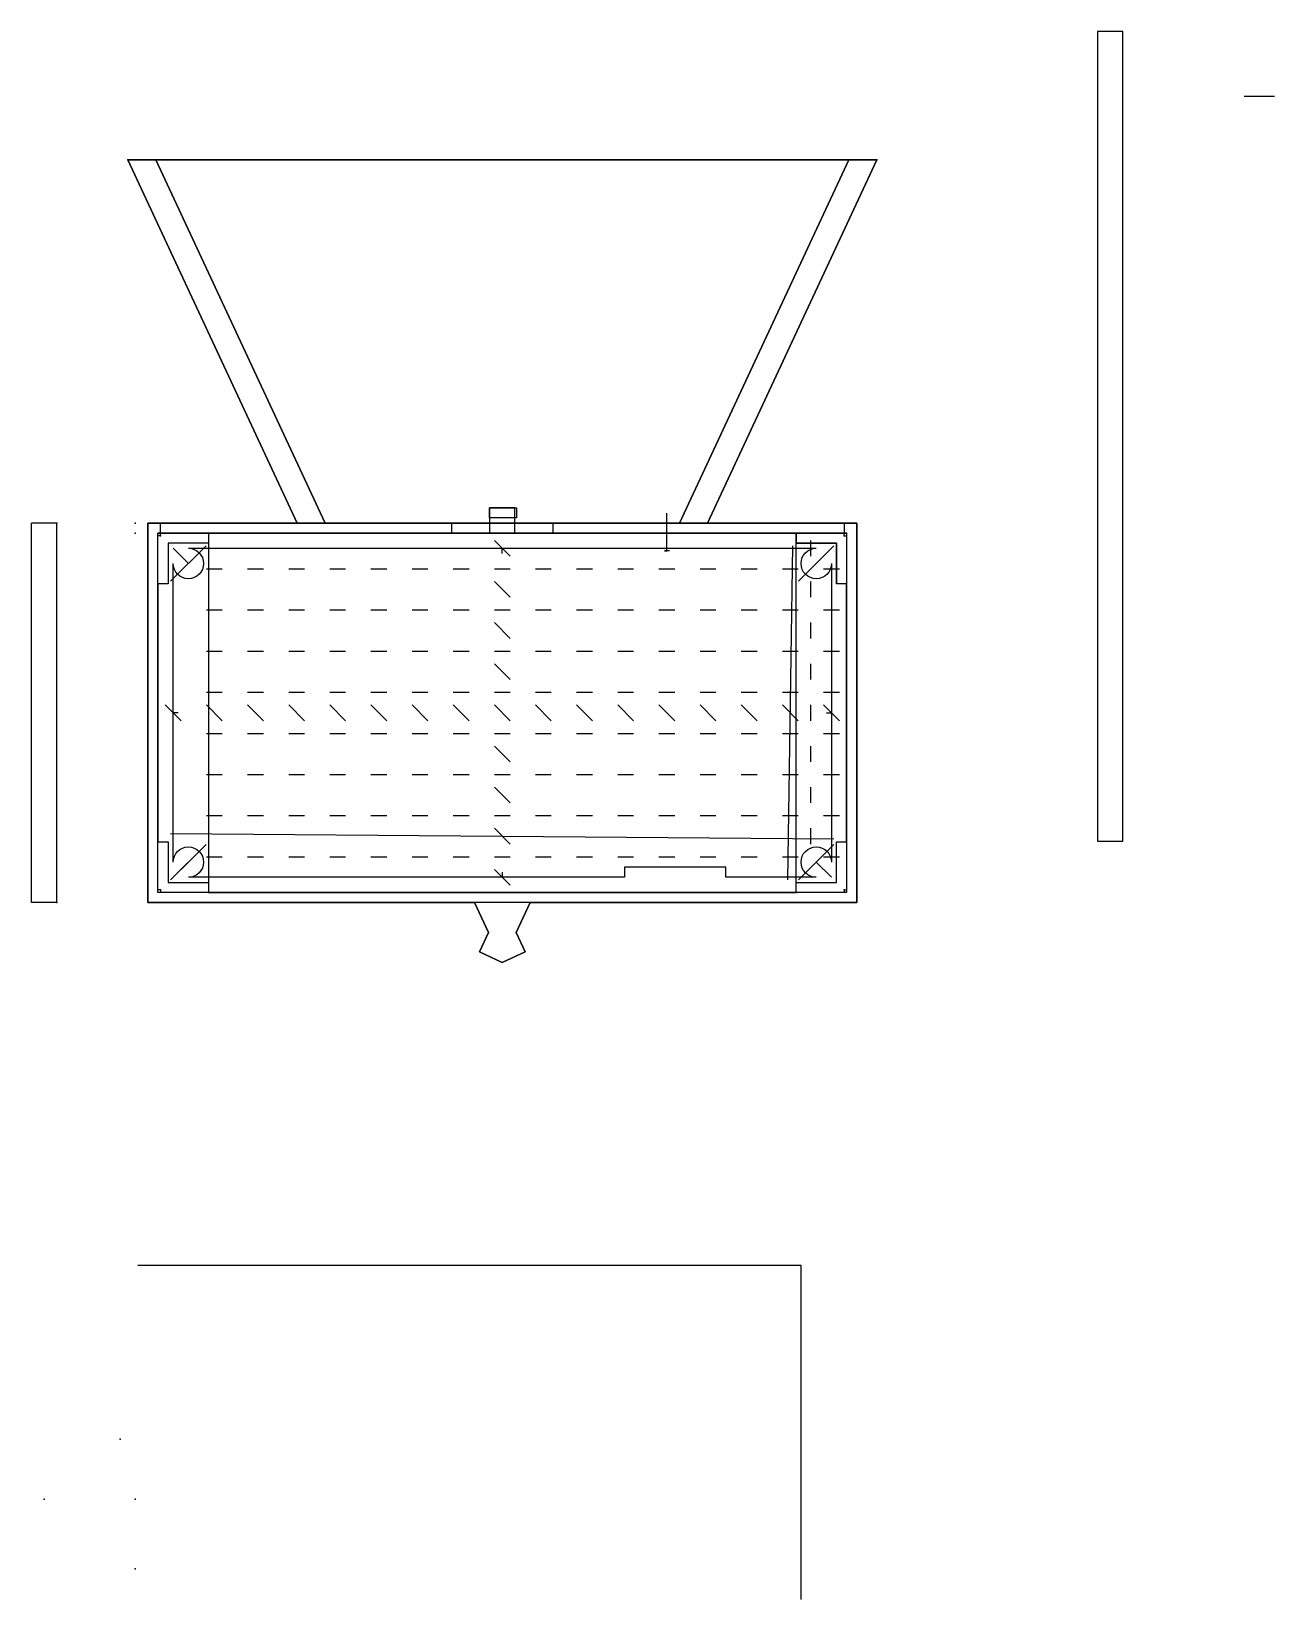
# Model space of a CAD drawing. Header units: centimetres. Extents: x -2.1 to 22.5, y -2 to 29.
import ezdxf

# ---------------------------------------------------------------- set-up
doc = ezdxf.new("R2010")
doc.units = ezdxf.units.CM
doc.header["$MEASUREMENT"] = 0
for name, color, linetype in [('Housing v6_Hilfslinie', 7, 'Continuous'), ('Housing v6_Led', 7, 'Continuous'), ('Housing v6_Sketch10', 7, 'Continuous'), ('Housing v6_Sketch11', 7, 'Continuous'), ('Housing v6_Sketch12', 7, 'Continuous'), ('Housing v6_Sketch13', 7, 'Continuous'), ('Housing v6_Sketch14', 7, 'Continuous'), ('Housing v6_Sketch15', 7, 'Continuous'), ('Housing v6_Sketch16', 7, 'Continuous'), ('Housing v6_Sketch17', 7, 'Continuous'), ('Housing v6_Sketch18', 7, 'Continuous'), ('Housing v6_Sketch19', 7, 'Continuous'), ('Housing v6_Sketch20', 7, 'Continuous'), ('Housing v6_Sketch3', 7, 'Continuous'), ('Housing v6_Sketch4', 7, 'Continuous'), ('Housing v6_Sketch5', 7, 'Continuous'), ('Housing v6_Sketch6', 7, 'Continuous'), ('Housing v6_Sketch7', 7, 'Continuous'), ('Housing v6_Sketch8', 7, 'Continuous'), ('Housing v6_Sketch9', 7, 'Continuous')]:
    doc.layers.add(name, color=color, linetype=linetype)

msp = doc.modelspace()

# ---------------------------------------------------------------- linework, layer by layer
at = {"layer": 'Housing v6_Hilfslinie'}
for p, q in [((10.498, 18.736, 0.3), (10.498, 19.484, 0.3)), ((10.498, 19.484, 0.3), (10.498, 19.484)), ((7.404, 18.63, 0.2), (7.091, 18.943, 0.2)), ((0.698, 18.136, -1.4), (1.398, 18.836, -1.4)), ((0.698, 18.836, -1.6), (0.698, 18.836, -1.4)), ((0.698, 18.836, 0.2), (0.698, 18.836, -1.6)), ((1.048, 18.486, -1.6), (0.748, 18.786, -1.6)), ((7.248, 18.686, -1.4), (7.248, 18.786, -1.4)), ((10.448, 18.736, 0.3), (10.498, 18.736, 0.3)), ((10.548, 18.736, 0.3), (10.448, 18.736, 0.3)), ((12.885, 12.236, 0.2), (12.985, 18.836, 0.2)), ((13.798, 18.836, -1.4), (13.098, 18.136, -1.4)), ((13.448, 18.486, -1.6), (13.748, 18.786, -1.6)), ((13.798, 18.836, -1.6), (13.798, 18.836, -1.4)), ((0.698, 18.136, -1.6), (0.698, 18.136, -1.4)), ((7.404, 17.818, 0.2), (7.091, 18.13, 0.2)), ((13.798, 18.136, -1.6), (13.798, 18.136, -1.4)), ((7.404, 17.005, 0.2), (7.091, 17.318, 0.2)), ((7.404, 16.193, 0.2), (7.091, 16.505, 0.2)), ((0.904, 15.38, 0.2), (0.591, 15.693, 0.2)), ((0.848, 15.536, -1.4), (0.748, 15.536, -1.4)), ((1.716, 15.38, 0.2), (1.404, 15.693, 0.2)), ((2.529, 15.38, 0.2), (2.216, 15.693, 0.2)), ((3.341, 15.38, 0.2), (3.029, 15.693, 0.2)), ((4.154, 15.38, 0.2), (3.841, 15.693, 0.2)), ((4.966, 15.38, 0.2), (4.654, 15.693, 0.2)), ((5.779, 15.38, 0.2), (5.466, 15.693, 0.2)), ((6.591, 15.38, 0.2), (6.279, 15.693, 0.2)), ((7.404, 15.38, 0.2), (7.091, 15.693, 0.2)), ((7.404, 15.38, 0.2), (7.091, 15.693, 0.2)), ((8.216, 15.38, 0.2), (7.904, 15.693, 0.2)), ((9.029, 15.38, 0.2), (8.716, 15.693, 0.2)), ((9.841, 15.38, 0.2), (9.529, 15.693, 0.2)), ((10.654, 15.38, 0.2), (10.341, 15.693, 0.2)), ((11.466, 15.38, 0.2), (11.154, 15.693, 0.2)), ((12.279, 15.38, 0.2), (11.966, 15.693, 0.2)), ((13.091, 15.38, 0.2), (12.779, 15.693, 0.2)), ((13.904, 15.38, 0.2), (13.591, 15.693, 0.2)), ((13.648, 15.536, -1.4), (13.748, 15.536, -1.4)), ((7.404, 14.568, 0.2), (7.091, 14.88, 0.2)), ((7.404, 13.755, 0.2), (7.091, 14.068, 0.2)), ((0.698, 13.149, 0.2), (13.798, 13.049, 0.2)), ((7.404, 12.943, 0.2), (7.091, 13.255, 0.2)), ((0.698, 12.236, -1.4), (1.398, 12.936, -1.4)), ((0.698, 12.936, -1.6), (0.698, 12.936, -1.4)), ((13.798, 12.936, -1.4), (13.098, 12.236, -1.4)), ((1.048, 12.586, -1.6), (0.748, 12.286, -1.6)), ((7.404, 12.13, 0.2), (7.091, 12.443, 0.2)), ((13.448, 12.586, -1.6), (13.748, 12.286, -1.6)), ((0.698, 12.236, -1.6), (0.698, 12.236, -1.4)), ((7.248, 12.386, -1.4), (7.248, 12.286, -1.4)), ((13.798, 12.236, -1.6), (13.798, 12.236, -1.4))]:
    msp.add_line(p, q, dxfattribs=at)
at = {"layer": 'Housing v6_Led'}
for p, q in [((13.341, 18.63, 0.2), (13.341, 18.943, 0.2)), ((1.404, 18.38, 0.2), (1.716, 18.38, 0.2)), ((2.216, 18.38, 0.2), (2.529, 18.38, 0.2)), ((3.029, 18.38, 0.2), (3.341, 18.38, 0.2)), ((3.841, 18.38, 0.2), (4.154, 18.38, 0.2)), ((4.654, 18.38, 0.2), (4.966, 18.38, 0.2)), ((5.466, 18.38, 0.2), (5.779, 18.38, 0.2)), ((6.279, 18.38, 0.2), (6.591, 18.38, 0.2)), ((7.091, 18.38, 0.2), (7.404, 18.38, 0.2)), ((7.904, 18.38, 0.2), (8.216, 18.38, 0.2)), ((8.716, 18.38, 0.2), (9.029, 18.38, 0.2)), ((9.529, 18.38, 0.2), (9.841, 18.38, 0.2)), ((10.341, 18.38, 0.2), (10.654, 18.38, 0.2)), ((11.154, 18.38, 0.2), (11.466, 18.38, 0.2)), ((11.966, 18.38, 0.2), (12.279, 18.38, 0.2)), ((12.779, 18.38, 0.2), (13.091, 18.38, 0.2)), ((13.591, 18.38, 0.2), (13.904, 18.38, 0.2)), ((13.341, 17.818, 0.2), (13.341, 18.13, 0.2)), ((1.404, 17.568, 0.2), (1.716, 17.568, 0.2)), ((2.216, 17.568, 0.2), (2.529, 17.568, 0.2)), ((3.029, 17.568, 0.2), (3.341, 17.568, 0.2)), ((3.841, 17.568, 0.2), (4.154, 17.568, 0.2)), ((4.654, 17.568, 0.2), (4.966, 17.568, 0.2)), ((5.466, 17.568, 0.2), (5.779, 17.568, 0.2)), ((6.279, 17.568, 0.2), (6.591, 17.568, 0.2)), ((7.091, 17.568, 0.2), (7.404, 17.568, 0.2)), ((7.904, 17.568, 0.2), (8.216, 17.568, 0.2)), ((8.716, 17.568, 0.2), (9.029, 17.568, 0.2)), ((9.529, 17.568, 0.2), (9.841, 17.568, 0.2)), ((10.341, 17.568, 0.2), (10.654, 17.568, 0.2)), ((11.154, 17.568, 0.2), (11.466, 17.568, 0.2)), ((11.966, 17.568, 0.2), (12.279, 17.568, 0.2)), ((12.779, 17.568, 0.2), (13.091, 17.568, 0.2)), ((13.591, 17.568, 0.2), (13.904, 17.568, 0.2)), ((13.341, 17.005, 0.2), (13.341, 17.318, 0.2)), ((1.404, 16.755, 0.2), (1.716, 16.755, 0.2)), ((2.216, 16.755, 0.2), (2.529, 16.755, 0.2)), ((3.029, 16.755, 0.2), (3.341, 16.755, 0.2)), ((3.841, 16.755, 0.2), (4.154, 16.755, 0.2)), ((4.654, 16.755, 0.2), (4.966, 16.755, 0.2)), ((5.466, 16.755, 0.2), (5.779, 16.755, 0.2)), ((6.279, 16.755, 0.2), (6.591, 16.755, 0.2)), ((7.091, 16.755, 0.2), (7.404, 16.755, 0.2)), ((7.904, 16.755, 0.2), (8.216, 16.755, 0.2)), ((8.716, 16.755, 0.2), (9.029, 16.755, 0.2)), ((9.529, 16.755, 0.2), (9.841, 16.755, 0.2)), ((10.341, 16.755, 0.2), (10.654, 16.755, 0.2)), ((11.154, 16.755, 0.2), (11.466, 16.755, 0.2)), ((11.966, 16.755, 0.2), (12.279, 16.755, 0.2)), ((12.779, 16.755, 0.2), (13.091, 16.755, 0.2)), ((13.591, 16.755, 0.2), (13.904, 16.755, 0.2)), ((13.341, 16.193, 0.2), (13.341, 16.505, 0.2)), ((1.404, 15.943, 0.2), (1.716, 15.943, 0.2)), ((2.216, 15.943, 0.2), (2.529, 15.943, 0.2)), ((3.029, 15.943, 0.2), (3.341, 15.943, 0.2)), ((3.841, 15.943, 0.2), (4.154, 15.943, 0.2)), ((4.654, 15.943, 0.2), (4.966, 15.943, 0.2)), ((5.466, 15.943, 0.2), (5.779, 15.943, 0.2)), ((6.279, 15.943, 0.2), (6.591, 15.943, 0.2)), ((7.091, 15.943, 0.2), (7.404, 15.943, 0.2)), ((7.904, 15.943, 0.2), (8.216, 15.943, 0.2)), ((8.716, 15.943, 0.2), (9.029, 15.943, 0.2)), ((9.529, 15.943, 0.2), (9.841, 15.943, 0.2)), ((10.341, 15.943, 0.2), (10.654, 15.943, 0.2)), ((11.154, 15.943, 0.2), (11.466, 15.943, 0.2)), ((11.966, 15.943, 0.2), (12.279, 15.943, 0.2)), ((12.779, 15.943, 0.2), (13.091, 15.943, 0.2)), ((13.591, 15.943, 0.2), (13.904, 15.943, 0.2)), ((13.341, 15.38, 0.2), (13.341, 15.693, 0.2)), ((1.404, 15.13, 0.2), (1.716, 15.13, 0.2)), ((2.216, 15.13, 0.2), (2.529, 15.13, 0.2)), ((3.029, 15.13, 0.2), (3.341, 15.13, 0.2)), ((3.841, 15.13, 0.2), (4.154, 15.13, 0.2)), ((4.654, 15.13, 0.2), (4.966, 15.13, 0.2)), ((5.466, 15.13, 0.2), (5.779, 15.13, 0.2)), ((6.279, 15.13, 0.2), (6.591, 15.13, 0.2)), ((7.091, 15.13, 0.2), (7.404, 15.13, 0.2)), ((7.904, 15.13, 0.2), (8.216, 15.13, 0.2)), ((8.716, 15.13, 0.2), (9.029, 15.13, 0.2)), ((9.529, 15.13, 0.2), (9.841, 15.13, 0.2)), ((10.341, 15.13, 0.2), (10.654, 15.13, 0.2)), ((11.154, 15.13, 0.2), (11.466, 15.13, 0.2)), ((11.966, 15.13, 0.2), (12.279, 15.13, 0.2)), ((12.779, 15.13, 0.2), (13.091, 15.13, 0.2)), ((13.341, 14.568, 0.2), (13.341, 14.88, 0.2)), ((13.591, 15.13, 0.2), (13.904, 15.13, 0.2)), ((1.404, 14.318, 0.2), (1.716, 14.318, 0.2)), ((2.216, 14.318, 0.2), (2.529, 14.318, 0.2)), ((3.029, 14.318, 0.2), (3.341, 14.318, 0.2)), ((3.841, 14.318, 0.2), (4.154, 14.318, 0.2)), ((4.654, 14.318, 0.2), (4.966, 14.318, 0.2)), ((5.466, 14.318, 0.2), (5.779, 14.318, 0.2)), ((6.279, 14.318, 0.2), (6.591, 14.318, 0.2)), ((7.091, 14.318, 0.2), (7.404, 14.318, 0.2)), ((7.904, 14.318, 0.2), (8.216, 14.318, 0.2)), ((8.716, 14.318, 0.2), (9.029, 14.318, 0.2)), ((9.529, 14.318, 0.2), (9.841, 14.318, 0.2)), ((10.341, 14.318, 0.2), (10.654, 14.318, 0.2)), ((11.154, 14.318, 0.2), (11.466, 14.318, 0.2)), ((11.966, 14.318, 0.2), (12.279, 14.318, 0.2)), ((12.779, 14.318, 0.2), (13.091, 14.318, 0.2)), ((13.591, 14.318, 0.2), (13.904, 14.318, 0.2)), ((13.341, 13.755, 0.2), (13.341, 14.068, 0.2)), ((1.404, 13.505, 0.2), (1.716, 13.505, 0.2)), ((2.216, 13.505, 0.2), (2.529, 13.505, 0.2)), ((3.029, 13.505, 0.2), (3.341, 13.505, 0.2)), ((3.841, 13.505, 0.2), (4.154, 13.505, 0.2)), ((4.654, 13.505, 0.2), (4.966, 13.505, 0.2)), ((5.466, 13.505, 0.2), (5.779, 13.505, 0.2)), ((6.279, 13.505, 0.2), (6.591, 13.505, 0.2)), ((7.091, 13.505, 0.2), (7.404, 13.505, 0.2)), ((7.904, 13.505, 0.2), (8.216, 13.505, 0.2)), ((8.716, 13.505, 0.2), (9.029, 13.505, 0.2)), ((9.529, 13.505, 0.2), (9.841, 13.505, 0.2)), ((10.341, 13.505, 0.2), (10.654, 13.505, 0.2)), ((11.154, 13.505, 0.2), (11.466, 13.505, 0.2)), ((11.966, 13.505, 0.2), (12.279, 13.505, 0.2)), ((12.779, 13.505, 0.2), (13.091, 13.505, 0.2)), ((13.591, 13.505, 0.2), (13.904, 13.505, 0.2)), ((13.341, 12.943, 0.2), (13.341, 13.255, 0.2)), ((1.404, 12.693, 0.2), (1.716, 12.693, 0.2)), ((2.216, 12.693, 0.2), (2.529, 12.693, 0.2)), ((3.029, 12.693, 0.2), (3.341, 12.693, 0.2)), ((3.841, 12.693, 0.2), (4.154, 12.693, 0.2)), ((4.654, 12.693, 0.2), (4.966, 12.693, 0.2)), ((5.466, 12.693, 0.2), (5.779, 12.693, 0.2)), ((6.279, 12.693, 0.2), (6.591, 12.693, 0.2)), ((7.091, 12.693, 0.2), (7.404, 12.693, 0.2)), ((7.904, 12.693, 0.2), (8.216, 12.693, 0.2)), ((8.716, 12.693, 0.2), (9.029, 12.693, 0.2)), ((9.529, 12.693, 0.2), (9.841, 12.693, 0.2)), ((10.341, 12.693, 0.2), (10.654, 12.693, 0.2)), ((11.154, 12.693, 0.2), (11.466, 12.693, 0.2)), ((11.966, 12.693, 0.2), (12.279, 12.693, 0.2)), ((12.779, 12.693, 0.2), (13.091, 12.693, 0.2)), ((13.591, 12.693, 0.2), (13.904, 12.693, 0.2))]:
    msp.add_line(p, q, dxfattribs=at)
at = {"layer": 'Housing v6_Sketch10'}
for p, q in [((-0.148, 26.464, -9.3), (3.199, 19.286, -9.3)), ((0.404, 26.464, -9.3), (-0.148, 26.464, -9.3)), ((3.75, 19.286, -9.3), (0.404, 26.464, -9.3)), ((14.092, 26.464, -9.3), (10.745, 19.286, -9.3)), ((11.297, 19.286, -9.3), (14.644, 26.464, -9.3)), ((14.644, 26.464, -9.3), (14.092, 26.464, -9.3)), ((3.199, 19.286, -9.3), (0.248, 19.286, -9.3)), ((0.248, 19.286, -9.3), (0.248, 11.786, -9.3)), ((0.248, 19.286, -9.3), (0.248, 11.786, -9.3)), ((0.248, 19.286, -9.3), (14.248, 19.286, -9.3)), ((6.248, 19.286, -9.3), (3.75, 19.286, -9.3)), ((6.248, 19.086, -9.3), (6.248, 19.286, -9.3)), ((8.248, 19.286, -9.3), (8.248, 19.086, -9.3)), ((10.745, 19.286, -9.3), (8.248, 19.286, -9.3)), ((14.248, 19.286, -9.3), (11.297, 19.286, -9.3)), ((14.248, 11.786, -9.3), (14.248, 19.286, -9.3)), ((14.248, 11.786, -9.3), (14.248, 19.286, -9.3)), ((0.448, 19.086, -9.3), (6.248, 19.086, -9.3)), ((0.448, 11.986, -9.3), (0.448, 19.086, -9.3)), ((0.448, 19.086, -9.3), (14.048, 19.086, -9.3)), ((0.448, 11.986, -9.3), (0.448, 19.086, -9.3)), ((8.248, 19.086, -9.3), (14.048, 19.086, -9.3)), ((14.048, 19.086, -9.3), (14.048, 11.986, -9.3)), ((14.048, 19.086, -9.3), (14.048, 11.986, -9.3)), ((14.248, 11.786, -9.3), (0.248, 11.786, -9.3)), ((0.248, 11.786, -9.3), (6.696, 11.786, -9.3)), ((14.048, 11.986, -9.3), (0.448, 11.986, -9.3)), ((14.048, 11.986, -9.3), (0.448, 11.986, -9.3)), ((6.696, 11.786, -9.3), (6.972, 11.195, -9.3)), ((7.524, 11.195, -9.3), (7.799, 11.786, -9.3)), ((7.799, 11.786, -9.3), (14.248, 11.786, -9.3)), ((6.972, 11.195, -9.3), (6.795, 10.815, -9.3)), ((7.701, 10.815, -9.3), (7.524, 11.195, -9.3)), ((6.795, 10.815, -9.3), (7.248, 10.603, -9.3)), ((7.248, 10.603, -9.3), (7.701, 10.815, -9.3))]:
    msp.add_line(p, q, dxfattribs=at)
msp.add_point((0, 0, -9.3), dxfattribs=at)
at = {"layer": 'Housing v6_Sketch11'}
for p, q in [((0.448, 19.086, -9.6), (1.448, 19.086, -9.6)), ((6.248, 19.086, -9), (0.448, 19.086, -9)), ((0.448, 19.086, -9), (0.448, 19.086, -9.6)), ((1.448, 19.086, -9.7), (13.048, 19.086, -9.7)), ((1.448, 19.086, -9.6), (1.448, 19.086, -9.7)), ((6.248, 19.086, -9.3), (6.248, 19.086, -9)), ((8.248, 19.086, -9), (6.248, 19.086, -9)), ((6.248, 19.086, -9.3), (8.248, 19.086, -9.3)), ((6.998, 19.086, -7.8), (6.248, 19.086, -9.3)), ((6.248, 19.086, -9), (6.248, 19.086, -9.3)), ((7.498, 19.086, -7.8), (6.998, 19.086, -7.8)), ((8.248, 19.086, -9.3), (7.498, 19.086, -7.8)), ((14.048, 19.086, -9), (8.248, 19.086, -9)), ((8.248, 19.086, -9), (8.248, 19.086, -9.3)), ((8.248, 19.086, -9.3), (8.248, 19.086, -9)), ((13.048, 19.086, -9.6), (14.048, 19.086, -9.6)), ((13.048, 19.086, -9.7), (13.048, 19.086, -9.6)), ((14.048, 19.086, -9.6), (14.048, 19.086, -9))]:
    msp.add_line(p, q, dxfattribs=at)
msp.add_point((0, 19.086), dxfattribs=at)
at = {"layer": 'Housing v6_Sketch12'}
for p, q in [((0.448, 19.086, -9), (0.448, 19.086, -9.6)), ((0.448, 19.086, -9.6), (1.448, 19.086, -9.6)), ((6.398, 19.086, -9), (0.448, 19.086, -9)), ((1.448, 19.086, -9.6), (1.448, 19.086, -9.7)), ((1.448, 19.086, -9.7), (13.048, 19.086, -9.7)), ((6.998, 19.086, -7.8), (6.398, 19.086, -9)), ((7.498, 19.086, -7.8), (6.998, 19.086, -7.8)), ((8.248, 19.086, -9), (7.449, 19.086, -9)), ((7.449, 19.086, -9), (7.449, 19.086, -9.3)), ((7.449, 19.086, -9.3), (8.248, 19.086, -9.3)), ((8.248, 19.086, -9.3), (7.498, 19.086, -7.8)), ((8.248, 19.086, -9), (8.248, 19.086, -9.3)), ((14.048, 19.086, -9), (8.248, 19.086, -9)), ((8.248, 19.086, -9.3), (8.248, 19.086, -9)), ((13.048, 19.086, -9.7), (13.048, 19.086, -9.6)), ((13.048, 19.086, -9.6), (14.048, 19.086, -9.6)), ((14.048, 19.086, -9.6), (14.048, 19.086, -9))]:
    msp.add_line(p, q, dxfattribs=at)
msp.add_point((0, 19.086), dxfattribs=at)
at = {"layer": 'Housing v6_Sketch13'}
for p, q in [((19, 29, -9.7), (19, 13, -9.7)), ((19.5, 29, -9.7), (19, 29, -9.7)), ((19.5, 13, -9.7), (19.5, 29, -9.7)), ((-0.148, 26.464, -9.7), (0.404, 26.464, -9.7)), ((3.199, 19.286, -9.7), (-0.148, 26.464, -9.7)), ((0.404, 26.464, -9.7), (3.75, 19.286, -9.7)), ((10.745, 19.286, -9.7), (14.092, 26.464, -9.7)), ((14.644, 26.464, -9.7), (11.297, 19.286, -9.7)), ((14.092, 26.464, -9.7), (14.644, 26.464, -9.7)), ((0.248, 19.286, -9.7), (3.199, 19.286, -9.7)), ((0.248, 11.786, -9.7), (0.248, 19.286, -9.7)), ((3.75, 19.286, -9.7), (10.745, 19.286, -9.7)), ((11.297, 19.286, -9.7), (14.248, 19.286, -9.7)), ((14.248, 19.286, -9.7), (14.248, 11.786, -9.7)), ((13.048, 19.086, -9.7), (1.448, 19.086, -9.7)), ((1.448, 19.086, -9.7), (1.448, 18.886, -9.7)), ((13.048, 18.886, -9.7), (13.048, 19.086, -9.7)), ((1.448, 18.886, -9.7), (0.648, 18.886, -9.7)), ((0.648, 18.886, -9.7), (0.648, 18.086, -9.7)), ((13.848, 18.886, -9.7), (13.048, 18.886, -9.7)), ((13.848, 18.086, -9.7), (13.848, 18.886, -9.7)), ((0.648, 18.086, -9.7), (0.448, 18.086, -9.7)), ((0.448, 18.086, -9.7), (0.448, 12.986, -9.7)), ((14.048, 18.086, -9.7), (13.848, 18.086, -9.7)), ((14.048, 12.986, -9.7), (14.048, 18.086, -9.7)), ((0.448, 12.986, -9.7), (0.648, 12.986, -9.7)), ((0.648, 12.986, -9.7), (0.648, 12.186, -9.7)), ((13.848, 12.986, -9.7), (14.048, 12.986, -9.7)), ((13.848, 12.186, -9.7), (13.848, 12.986, -9.7)), ((19, 13, -9.7), (19.5, 13, -9.7)), ((0.648, 12.186, -9.7), (1.448, 12.186, -9.7)), ((1.448, 12.186, -9.7), (1.448, 11.986, -9.7)), ((13.048, 12.186, -9.7), (13.848, 12.186, -9.7)), ((13.048, 11.986, -9.7), (13.048, 12.186, -9.7)), ((6.696, 11.786, -9.7), (0.248, 11.786, -9.7)), ((1.448, 11.986, -9.7), (13.048, 11.986, -9.7)), ((6.972, 11.195, -9.7), (6.696, 11.786, -9.7)), ((7.799, 11.786, -9.7), (7.524, 11.195, -9.7)), ((14.248, 11.786, -9.7), (7.799, 11.786, -9.7)), ((6.795, 10.815, -9.7), (6.972, 11.195, -9.7)), ((7.524, 11.195, -9.7), (7.701, 10.815, -9.7)), ((7.248, 10.603, -9.7), (6.795, 10.815, -9.7)), ((7.701, 10.815, -9.7), (7.248, 10.603, -9.7))]:
    msp.add_line(p, q, dxfattribs=at)
msp.add_point((0, 0, -9.7), dxfattribs=at)
at = {"layer": 'Housing v6_Sketch14'}
for p, q in [((3.199, 19.286, -1.7), (-0.148, 26.464, -1.7)), ((-0.148, 26.464, -1.7), (0.404, 26.464, -1.7)), ((0.404, 26.464, -1.7), (3.75, 19.286, -1.7)), ((10.745, 19.286, -1.7), (14.092, 26.464, -1.7)), ((14.644, 26.464, -1.7), (11.297, 19.286, -1.7)), ((14.092, 26.464, -1.7), (14.644, 26.464, -1.7)), ((0.248, 11.786, -1.7), (0.248, 19.286, -1.7)), ((0.248, 19.286, -1.7), (3.199, 19.286, -1.7)), ((3.75, 19.286, -1.7), (10.745, 19.286, -1.7)), ((11.297, 19.286, -1.7), (14.248, 19.286, -1.7)), ((14.248, 19.286, -1.7), (14.248, 11.786, -1.7)), ((13.048, 19.086, -1.7), (1.448, 19.086, -1.7)), ((1.448, 19.086, -1.7), (1.448, 18.886, -1.7)), ((13.048, 18.886, -1.7), (13.048, 19.086, -1.7)), ((1.448, 18.886, -1.7), (0.648, 18.886, -1.7)), ((0.648, 18.886, -1.7), (0.648, 18.086, -1.7)), ((13.848, 18.886, -1.7), (13.048, 18.886, -1.7)), ((13.848, 18.086, -1.7), (13.848, 18.886, -1.7)), ((0.448, 18.086, -1.7), (0.448, 12.986, -1.7)), ((0.648, 18.086, -1.7), (0.448, 18.086, -1.7)), ((14.048, 18.086, -1.7), (13.848, 18.086, -1.7)), ((14.048, 12.986, -1.7), (14.048, 18.086, -1.7)), ((0.448, 12.986, -1.7), (0.648, 12.986, -1.7)), ((0.648, 12.986, -1.7), (0.648, 12.186, -1.7)), ((13.848, 12.186, -1.7), (13.848, 12.986, -1.7)), ((13.848, 12.986, -1.7), (14.048, 12.986, -1.7)), ((0.648, 12.186, -1.7), (1.448, 12.186, -1.7)), ((1.448, 12.186, -1.7), (1.448, 11.986, -1.7)), ((13.048, 12.186, -1.7), (13.848, 12.186, -1.7)), ((13.048, 11.986, -1.7), (13.048, 12.186, -1.7)), ((6.696, 11.786, -1.7), (0.248, 11.786, -1.7)), ((1.448, 11.986, -1.7), (13.048, 11.986, -1.7)), ((6.972, 11.195, -1.7), (6.696, 11.786, -1.7)), ((7.799, 11.786, -1.7), (7.524, 11.195, -1.7)), ((14.248, 11.786, -1.7), (7.799, 11.786, -1.7)), ((6.795, 10.815, -1.7), (6.972, 11.195, -1.7)), ((7.524, 11.195, -1.7), (7.701, 10.815, -1.7)), ((7.248, 10.603, -1.7), (6.795, 10.815, -1.7)), ((7.701, 10.815, -1.7), (7.248, 10.603, -1.7))]:
    msp.add_line(p, q, dxfattribs=at)
msp.add_point((0, 0, -1.7), dxfattribs=at)
at = {"layer": 'Housing v6_Sketch15'}
msp.add_line((22.5, 27.712, -16.509), (21.9, 27.712, -16.509), dxfattribs=at)
msp.add_point((0, -1.374, -2.946), dxfattribs=at)
at = {"layer": 'Housing v6_Sketch16'}
for p, q in [((6.998, 19.286, -9.7), (6.998, 19.086, -9.7)), ((7.498, 19.286, -9.7), (6.998, 19.286, -9.7)), ((7.498, 19.086, -9.7), (7.498, 19.286, -9.7)), ((6.998, 19.086, -9.7), (7.498, 19.086, -9.7))]:
    msp.add_line(p, q, dxfattribs=at)
msp.add_point((-0.302, 1.186, -9.7), dxfattribs=at)
at = {"layer": 'Housing v6_Sketch17'}
for p, q in [((6.998, 19.286, -9.7), (6.998, 19.086, -9.7)), ((7.498, 19.286, -9.7), (6.998, 19.286, -9.7)), ((7.498, 19.086, -9.7), (7.498, 19.286, -9.7)), ((6.998, 19.086, -9.7), (7.498, 19.086, -9.7))]:
    msp.add_line(p, q, dxfattribs=at)
for p in [(7.498, 19.286, -9.7), (6.998, 19.086, -9.7), (0, 0, -9.7)]:
    msp.add_point(p, dxfattribs=at)
at = {"layer": 'Housing v6_Sketch18'}
for p, q in [((6.998, 19.286, -13.207), (6.998, 19.286, -9.75)), ((6.998, 19.286, -13.207), (7.498, 19.286, -13.207)), ((7.498, 19.286, -13.207), (6.998, 19.286, -13.207)), ((6.998, 19.286, -9.75), (6.998, 19.286, -13.207)), ((6.998, 19.286, -9.75), (7.498, 19.286, -9.75)), ((7.498, 19.286, -9.75), (6.998, 19.286, -9.75)), ((7.498, 19.286, -13.207), (7.498, 19.286, -9.75)), ((7.498, 19.286, -9.75), (7.498, 19.286, -13.207))]:
    msp.add_line(p, q, dxfattribs=at)
msp.add_point((0, 19.286), dxfattribs=at)
at = {"layer": 'Housing v6_Sketch19'}
for p, q in [((6.998, 19.586, -9.75), (7.531, 19.586, -9.75)), ((6.998, 19.386, -9.75), (6.998, 19.586, -9.75)), ((7.498, 19.586, -9.75), (6.998, 19.586, -9.75)), ((6.998, 19.586, -9.75), (6.998, 19.086, -9.75)), ((7.498, 19.086, -9.75), (7.498, 19.586, -9.75)), ((7.531, 19.586, -9.75), (7.531, 19.386, -9.75)), ((7.531, 19.386, -9.75), (6.998, 19.386, -9.75)), ((6.998, 19.086, -9.75), (7.498, 19.086, -9.75))]:
    msp.add_line(p, q, dxfattribs=at)
msp.add_point((0, 0, -9.75), dxfattribs=at)
at = {"layer": 'Housing v6_Sketch20'}
for p, q in [((7.498, 19.086, -9.75), (6.998, 19.086, -9.75)), ((6.998, 19.086, -9.75), (6.998, 19.086, -13.114)), ((6.998, 19.086, -13.114), (7.498, 19.086, -13.114)), ((6.998, 19.086, -10.614), (6.998, 19.086, -13.114)), ((7.498, 19.086, -10.614), (6.998, 19.086, -10.614)), ((6.998, 19.086, -13.114), (7.498, 19.086, -13.114)), ((7.498, 19.086, -13.114), (7.498, 19.086, -9.75)), ((7.498, 19.086, -13.114), (7.498, 19.086, -10.614))]:
    msp.add_line(p, q, dxfattribs=at)
msp.add_point((0, 19.086), dxfattribs=at)
at = {"layer": 'Housing v6_Sketch3'}
for p, q in [((0.498, 19.036, -1.6), (0.448, 19.036, -1.6)), ((0.498, 19.036, -1.6), (0.498, 19.086, -1.6)), ((13.998, 19.036, -1.6), (13.998, 19.086, -1.6)), ((13.998, 19.036, -1.6), (14.048, 19.036, -1.6)), ((0.498, 12.036, -1.6), (0.448, 12.036, -1.6)), ((0.498, 12.036, -1.6), (0.498, 11.986, -1.6)), ((13.998, 12.036, -1.6), (14.048, 12.036, -1.6)), ((13.998, 12.036, -1.6), (13.998, 11.986, -1.6)), ((13.153, 4.615, 0.5), (0.053, 4.615, 0.5)), ((13.153, -1.985, 0.5), (13.153, 4.615, 0.5))]:
    msp.add_line(p, q, dxfattribs=at)
for p in [(0.498, 19.036, -1.6), (13.998, 19.036, -1.6), (0.498, 12.036, -1.6), (13.998, 12.036, -1.6), (0, 0, 0.5)]:
    msp.add_point(p, dxfattribs=at)
at = {"layer": 'Housing v6_Sketch4'}
for p, q in [((0.498, 19.086, -1.6), (0.498, 19.286, -1.6)), ((0.498, 19.286, -1.6), (13.998, 19.286, -1.6)), ((13.998, 19.286, -1.6), (13.998, 19.086, -1.6)), ((13.998, 19.086, -1.6), (0.498, 19.086, -1.6))]:
    msp.add_line(p, q, dxfattribs=at)
for p in [(13.998, 19.086, -1.6), (0, 0, 0.5)]:
    msp.add_point(p, dxfattribs=at)
at = {"layer": 'Housing v6_Sketch5'}
for p, q in [((14.048, 19.086, -1.7), (13.048, 19.086, -1.7)), ((13.048, 19.086, -1.7), (13.048, 18.886, -1.7)), ((14.048, 19.086, -1.7), (14.048, 18.086, -1.7)), ((13.048, 18.886, -1.7), (13.848, 18.886, -1.7)), ((13.848, 18.886, -1.7), (13.848, 18.086, -1.7)), ((14.048, 18.086, -1.7), (13.848, 18.086, -1.7))]:
    msp.add_line(p, q, dxfattribs=at)
for p in [(14.048, 19.086, -1.7), (0, 0)]:
    msp.add_point(p, dxfattribs=at)
at = {"layer": 'Housing v6_Sketch6'}
for p, q in [((0.248, 19.286, -1.3), (14.248, 19.286, -1.3)), ((14.248, 19.286, -1.7), (0.248, 19.286, -1.7)), ((0.248, 19.286, -1.7), (0.248, 19.286, -1.3)), ((6.998, 19.286, 0.2), (6.248, 19.286, -1.3)), ((7.248, 19.286, -1.3), (6.248, 19.286, -1.3)), ((7.248, 19.286, 0.2), (6.998, 19.286, 0.2)), ((7.248, 19.286, -1.3), (7.248, 19.286, 0.2)), ((7.248, 19.286, -1.3), (8.248, 19.286, -1.3)), ((7.498, 19.286, 0.2), (7.248, 19.286, 0.2)), ((7.498, 19.286, 0.2), (8.248, 19.286, -1.3)), ((14.248, 19.286, -1.3), (14.248, 19.286, -1.7))]:
    msp.add_line(p, q, dxfattribs=at)
msp.add_point((0, 19.286), dxfattribs=at)
at = {"layer": 'Housing v6_Sketch7'}
for p, q in [((-1.552, 19.286, -1.7), (-2.052, 19.286, -1.7)), ((-2.052, 11.786, -1.7), (-2.052, 19.286, -1.7)), ((-1.552, 11.786, -1.7), (-1.552, 19.286, -1.7)), ((-1.552, 11.786, -1.7), (-2.052, 11.786, -1.7))]:
    msp.add_line(p, q, dxfattribs=at)
for p in [(-1.552, 19.286, -1.7), (-1.552, 11.786, -1.7), (-1.8, 0, 0.5)]:
    msp.add_point(p, dxfattribs=at)
at = {"layer": 'Housing v6_Sketch8'}
for p, q in [((13.048, 19.086, -1.7), (1.448, 19.086, -1.7)), ((1.448, 19.086, -1.7), (1.448, 11.986, -1.7)), ((13.048, 11.986, -1.7), (13.048, 19.086, -1.7)), ((1.048, 18.786, -1.6), (13.448, 18.786, -1.6)), ((0.748, 12.586, -1.6), (0.748, 18.486, -1.6)), ((13.748, 18.486, -1.6), (13.748, 12.586, -1.6)), ((11.66, 12.486, -1.6), (9.66, 12.486, -1.6)), ((9.66, 12.486, -1.6), (9.66, 12.286, -1.6)), ((11.66, 12.286, -1.6), (11.66, 12.486, -1.6)), ((9.66, 12.286, -1.6), (1.048, 12.286, -1.6)), ((13.448, 12.286, -1.6), (11.66, 12.286, -1.6)), ((1.448, 11.986, -1.7), (13.048, 11.986, -1.7))]:
    msp.add_line(p, q, dxfattribs=at)
at = {"layer": 'Housing v6_Sketch8', "extrusion": (0, 0, -1)}
for centre, start, end in [((-1.048, 18.486, 1.6), 90, 0), ((-13.448, 18.486, 1.6), 180, 90), ((-1.048, 12.586, 1.6), 0, 270), ((-13.448, 12.586, 1.6), 270, 180)]:
    msp.add_arc(centre, 0.3, start, end, dxfattribs=at)
at = {"layer": 'Housing v6_Sketch8'}
for p in [(1.448, 19.086, -1.7), (13.048, 19.086, -1.7), (1.448, 11.986, -1.7), (1.448, 11.986, -1.7), (13.048, 11.986, -1.7), (0, 0, -1.6)]:
    msp.add_point(p, dxfattribs=at)
at = {"layer": 'Housing v6_Sketch9'}
for p, q in [((-0.148, 26.464, -9.3), (-0.148, 26.464, -9.7)), ((14.644, 26.464, -9.3), (-0.148, 26.464, -9.3)), ((-0.148, 26.464, -9.7), (14.644, 26.464, -9.7)), ((14.644, 26.464, -9.7), (14.644, 26.464, -9.3)), ((6.248, 19.086, -9.3), (0.448, 19.086, -9.3)), ((0.448, 19.086, -9.6), (1.448, 19.086, -9.6)), ((0.448, 19.086, -9.3), (0.448, 19.086, -9.6)), ((1.448, 19.086, -9.7), (13.048, 19.086, -9.7)), ((1.448, 19.086, -9.6), (1.448, 19.086, -9.7)), ((6.998, 19.086, -7.8), (6.248, 19.086, -9.3)), ((7.498, 19.086, -7.8), (6.998, 19.086, -7.8)), ((8.248, 19.086, -9.3), (7.498, 19.086, -7.8)), ((14.048, 19.086, -9.3), (8.248, 19.086, -9.3)), ((13.048, 19.086, -9.6), (14.048, 19.086, -9.6)), ((13.048, 19.086, -9.7), (13.048, 19.086, -9.6)), ((14.048, 19.086, -9.6), (14.048, 19.086, -9.3))]:
    msp.add_line(p, q, dxfattribs=at)
for p in [(-0.148, 26.464, -9.7), (14.644, 26.464, -9.3), (0, 19.086)]:
    msp.add_point(p, dxfattribs=at)

doc.saveas('drawing.dxf')
